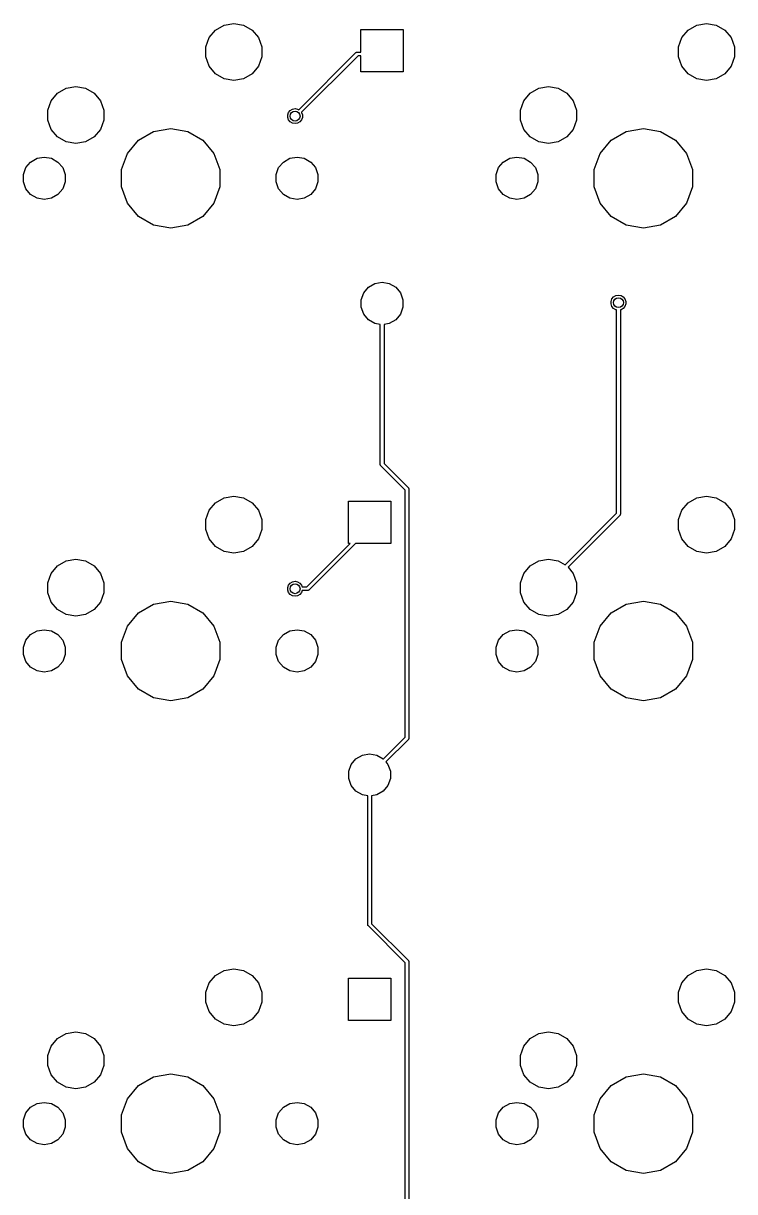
# Model space of a CAD drawing. Extents: x 16 to 275, y -108 to -11.
# Drawn here: x 73.08 to 101.67, y -62.73 to -15.77 of the extents above; entities that cross this region are included whole.
import ezdxf

# ---------------------------------------------------------------- set-up
doc = ezdxf.new("R2010")
doc.units = 0
doc.header["$MEASUREMENT"] = 0
doc.layers.add('BLACK', color=7, linetype='CONTINUOUS')

msp = doc.modelspace()

# ---------------------------------------------------------------- linework, layer by layer
at = {"layer": 'Black'}
for p, q in [((80.8025, -16.0411), (81.1476, -15.8418)), ((81.1476, -15.8418), (81.54, -15.7726)), ((81.54, -15.7726), (81.9324, -15.8418)), ((81.9324, -15.8418), (82.2775, -16.0411)), ((99.8025, -16.0411), (100.148, -15.8418)), ((100.148, -15.8418), (100.54, -15.7726)), ((100.54, -15.7726), (100.932, -15.8418)), ((100.932, -15.8418), (101.278, -16.0411)), ((80.4101, -16.7208), (80.5464, -16.3463)), ((80.5464, -16.3463), (80.8025, -16.0411)), ((82.2775, -16.0411), (82.5336, -16.3463)), ((82.5336, -16.3463), (82.6699, -16.7208)), ((86.6478, -16.9238), (86.6478, -16.0259)), ((86.6478, -16.0259), (88.3471, -16.0259)), ((88.3471, -16.0259), (88.3471, -17.7251)), ((99.4101, -16.7208), (99.5464, -16.3463)), ((99.5464, -16.3463), (99.8025, -16.0411)), ((101.278, -16.0411), (101.534, -16.3463)), ((101.534, -16.3463), (101.67, -16.7208)), ((80.4101, -17.1192), (80.4101, -16.7208)), ((82.6699, -16.7208), (82.6699, -17.1192)), ((99.4101, -17.1192), (99.4101, -16.7208)), ((101.67, -16.7208), (101.67, -17.1192)), ((80.5464, -17.4937), (80.4101, -17.1192)), ((82.6699, -17.1192), (82.5336, -17.4937)), ((84.1488, -19.2435), (86.4461, -16.9461)), ((86.5316, -17.0762), (84.2597, -19.3481)), ((86.4461, -16.9461), (86.4489, -16.9442)), ((86.4489, -16.9442), (86.451, -16.9416)), ((86.451, -16.9416), (86.4596, -16.9367)), ((86.4596, -16.9367), (86.4678, -16.9309)), ((86.4678, -16.9309), (86.471, -16.9301)), ((86.471, -16.9301), (86.4739, -16.9284)), ((86.4739, -16.9284), (86.4837, -16.9267)), ((86.4837, -16.9267), (86.4934, -16.9241)), ((86.4934, -16.9241), (86.4967, -16.9244)), ((86.4967, -16.9244), (86.5, -16.9238)), ((86.5, -16.9238), (86.6478, -16.9238)), ((86.6478, -17.0762), (86.5316, -17.0762)), ((86.6478, -17.7251), (86.6478, -17.0762)), ((99.5464, -17.4937), (99.4101, -17.1192)), ((101.67, -17.1192), (101.534, -17.4937)), ((80.8025, -17.7989), (80.5464, -17.4937)), ((81.1476, -17.9982), (80.8025, -17.7989)), ((82.2775, -17.7989), (81.9324, -17.9982)), ((82.5336, -17.4937), (82.2775, -17.7989)), ((88.3471, -17.7251), (86.6478, -17.7251)), ((99.8025, -17.7989), (99.5464, -17.4937)), ((100.148, -17.9982), (99.8025, -17.7989)), ((101.278, -17.7989), (100.932, -17.9982)), ((101.534, -17.4937), (101.278, -17.7989)), ((74.7976, -18.3818), (75.19, -18.3126)), ((75.19, -18.3126), (75.5824, -18.3818)), ((81.54, -18.0674), (81.1476, -17.9982)), ((81.9324, -17.9982), (81.54, -18.0674)), ((93.7976, -18.3818), (94.19, -18.3126)), ((94.19, -18.3126), (94.5824, -18.3818)), ((100.54, -18.0674), (100.148, -17.9982)), ((100.932, -17.9982), (100.54, -18.0674)), ((74.1964, -18.8863), (74.4525, -18.5811)), ((74.4525, -18.5811), (74.7976, -18.3818)), ((75.5824, -18.3818), (75.9275, -18.5811)), ((75.9275, -18.5811), (76.1836, -18.8863)), ((93.1964, -18.8863), (93.4525, -18.5811)), ((93.4525, -18.5811), (93.7976, -18.3818)), ((94.5824, -18.3818), (94.9275, -18.5811)), ((94.9275, -18.5811), (95.1836, -18.8863)), ((74.0601, -19.2608), (74.1964, -18.8863)), ((76.1836, -18.8863), (76.3199, -19.2608)), ((83.8064, -19.2693), (83.897, -19.217)), ((83.897, -19.217), (84, -19.1989)), ((84, -19.1989), (84.103, -19.217)), ((84.103, -19.217), (84.1488, -19.2435)), ((93.0601, -19.2608), (93.1964, -18.8863)), ((95.1836, -18.8863), (95.3199, -19.2608)), ((74.0601, -19.6592), (74.0601, -19.2608)), ((74.1964, -20.0337), (74.0601, -19.6592)), ((76.3199, -19.6592), (76.1836, -20.0337)), ((76.3199, -19.2608), (76.3199, -19.6592)), ((83.7034, -19.4477), (83.7392, -19.3494)), ((83.7034, -19.5523), (83.7034, -19.4477)), ((83.7392, -19.6506), (83.7034, -19.5523)), ((83.7392, -19.3494), (83.8064, -19.2693)), ((83.8064, -19.7307), (83.7392, -19.6506)), ((84.2608, -19.6506), (84.1936, -19.7307)), ((84.2597, -19.3481), (84.2608, -19.3494)), ((84.2608, -19.3494), (84.2966, -19.4477)), ((84.2966, -19.5523), (84.2608, -19.6506)), ((84.2966, -19.4477), (84.2966, -19.5523)), ((93.0601, -19.6592), (93.0601, -19.2608)), ((93.1964, -20.0337), (93.0601, -19.6592)), ((95.3199, -19.6592), (95.1836, -20.0337)), ((95.3199, -19.2608), (95.3199, -19.6592)), ((74.4525, -20.3389), (74.1964, -20.0337)), ((76.1836, -20.0337), (75.9275, -20.3389)), ((77.7134, -20.4667), (78.3154, -20.1192)), ((78.3154, -20.1192), (79, -19.9985)), ((79, -19.9985), (79.6846, -20.1192)), ((79.6846, -20.1192), (80.2865, -20.4667)), ((83.897, -19.783), (83.8064, -19.7307)), ((84, -19.8011), (83.897, -19.783)), ((84.103, -19.783), (84, -19.8011)), ((84.1936, -19.7307), (84.103, -19.783)), ((93.4525, -20.3389), (93.1964, -20.0337)), ((95.1836, -20.0337), (94.9275, -20.3389)), ((96.7134, -20.4667), (97.3154, -20.1192)), ((97.3154, -20.1192), (98, -19.9985)), ((98, -19.9985), (98.6846, -20.1192)), ((98.6846, -20.1192), (99.2865, -20.4667)), ((74.7976, -20.5382), (74.4525, -20.3389)), ((75.19, -20.6074), (74.7976, -20.5382)), ((75.5824, -20.5382), (75.19, -20.6074)), ((75.9275, -20.3389), (75.5824, -20.5382)), ((77.2666, -20.9992), (77.7134, -20.4667)), ((80.2865, -20.4667), (80.7334, -20.9992)), ((93.7976, -20.5382), (93.4525, -20.3389)), ((94.19, -20.6074), (93.7976, -20.5382)), ((94.5824, -20.5382), (94.19, -20.6074)), ((94.9275, -20.3389), (94.5824, -20.5382)), ((96.2666, -20.9992), (96.7134, -20.4667)), ((99.2865, -20.4667), (99.7334, -20.9992)), ((77.0289, -21.6524), (77.2666, -20.9992)), ((80.7334, -20.9992), (80.9711, -21.6524)), ((96.0289, -21.6524), (96.2666, -20.9992)), ((99.7334, -20.9992), (99.9711, -21.6524)), ((73.0788, -21.8517), (73.1803, -21.5729)), ((73.1803, -21.5729), (73.371, -21.3457)), ((73.371, -21.3457), (73.6279, -21.1974)), ((73.6279, -21.1974), (73.92, -21.1458)), ((73.92, -21.1458), (74.2121, -21.1974)), ((74.2121, -21.1974), (74.469, -21.3457)), ((74.469, -21.3457), (74.6597, -21.5729)), ((74.6597, -21.5729), (74.7612, -21.8517)), ((83.2388, -21.8517), (83.3403, -21.5729)), ((83.3403, -21.5729), (83.531, -21.3457)), ((83.531, -21.3457), (83.7879, -21.1974)), ((83.7879, -21.1974), (84.08, -21.1458)), ((84.08, -21.1458), (84.3721, -21.1974)), ((84.3721, -21.1974), (84.629, -21.3457)), ((84.629, -21.3457), (84.8197, -21.5729)), ((84.8197, -21.5729), (84.9212, -21.8517)), ((92.0788, -21.8517), (92.1803, -21.5729)), ((92.1803, -21.5729), (92.371, -21.3457)), ((92.371, -21.3457), (92.6279, -21.1974)), ((92.6279, -21.1974), (92.92, -21.1458)), ((92.92, -21.1458), (93.2121, -21.1974)), ((93.2121, -21.1974), (93.469, -21.3457)), ((93.469, -21.3457), (93.6597, -21.5729)), ((93.6597, -21.5729), (93.7612, -21.8517)), ((73.0788, -22.1483), (73.0788, -21.8517)), ((74.7612, -21.8517), (74.7612, -22.1483)), ((77.0289, -22.3476), (77.0289, -21.6524)), ((80.9711, -21.6524), (80.9711, -22.3476)), ((83.2388, -22.1483), (83.2388, -21.8517)), ((84.9212, -21.8517), (84.9212, -22.1483)), ((92.0788, -22.1483), (92.0788, -21.8517)), ((93.7612, -21.8517), (93.7612, -22.1483)), ((96.0289, -22.3476), (96.0289, -21.6524)), ((99.9711, -21.6524), (99.9711, -22.3476)), ((73.1803, -22.4271), (73.0788, -22.1483)), ((73.371, -22.6543), (73.1803, -22.4271)), ((74.6597, -22.4271), (74.469, -22.6543)), ((74.7612, -22.1483), (74.6597, -22.4271)), ((77.2666, -23.0008), (77.0289, -22.3476)), ((80.9711, -22.3476), (80.7334, -23.0008)), ((83.3403, -22.4271), (83.2388, -22.1483)), ((83.531, -22.6543), (83.3403, -22.4271)), ((84.8197, -22.4271), (84.629, -22.6543)), ((84.9212, -22.1483), (84.8197, -22.4271)), ((92.1803, -22.4271), (92.0788, -22.1483)), ((92.371, -22.6543), (92.1803, -22.4271)), ((93.6597, -22.4271), (93.469, -22.6543)), ((93.7612, -22.1483), (93.6597, -22.4271)), ((96.2666, -23.0008), (96.0289, -22.3476)), ((99.9711, -22.3476), (99.7334, -23.0008)), ((73.6279, -22.8026), (73.371, -22.6543)), ((73.92, -22.8542), (73.6279, -22.8026)), ((74.2121, -22.8026), (73.92, -22.8542)), ((74.469, -22.6543), (74.2121, -22.8026)), ((77.7134, -23.5332), (77.2666, -23.0008)), ((80.7334, -23.0008), (80.2865, -23.5332)), ((83.7879, -22.8026), (83.531, -22.6543)), ((84.08, -22.8542), (83.7879, -22.8026)), ((84.3721, -22.8026), (84.08, -22.8542)), ((84.629, -22.6543), (84.3721, -22.8026)), ((92.6279, -22.8026), (92.371, -22.6543)), ((92.92, -22.8542), (92.6279, -22.8026)), ((93.2121, -22.8026), (92.92, -22.8542)), ((93.469, -22.6543), (93.2121, -22.8026)), ((96.7134, -23.5332), (96.2666, -23.0008)), ((99.7334, -23.0008), (99.2865, -23.5332)), ((78.3154, -23.8808), (77.7134, -23.5332)), ((79, -24.0015), (78.3154, -23.8808)), ((79.6846, -23.8808), (79, -24.0015)), ((80.2865, -23.5332), (79.6846, -23.8808)), ((97.3154, -23.8808), (96.7134, -23.5332)), ((98, -24.0015), (97.3154, -23.8808)), ((98.6846, -23.8808), (98, -24.0015)), ((99.2865, -23.5332), (98.6846, -23.8808)), ((86.9492, -26.3822), (87.2058, -26.2341)), ((87.2058, -26.2341), (87.4975, -26.1826)), ((87.4975, -26.1826), (87.7892, -26.2341)), ((87.7892, -26.2341), (88.0457, -26.3822)), ((86.6575, -26.8874), (86.7588, -26.6091)), ((86.7588, -26.6091), (86.9492, -26.3822)), ((88.0457, -26.3822), (88.2361, -26.6091)), ((88.2361, -26.6091), (88.3374, -26.8874)), ((96.8064, -26.7693), (96.897, -26.717)), ((96.897, -26.717), (97, -26.6989)), ((97, -26.6989), (97.103, -26.717)), ((97.103, -26.717), (97.1936, -26.7693)), ((86.6575, -27.1836), (86.6575, -26.8874)), ((86.7588, -27.462), (86.6575, -27.1836)), ((88.3374, -27.1836), (88.2361, -27.462)), ((88.3374, -26.8874), (88.3374, -27.1836)), ((96.7034, -26.9477), (96.7392, -26.8494)), ((96.7034, -27.0523), (96.7034, -26.9477)), ((96.7392, -27.1506), (96.7034, -27.0523)), ((96.7392, -26.8494), (96.8064, -26.7693)), ((96.8064, -27.2307), (96.7392, -27.1506)), ((96.897, -27.283), (96.8064, -27.2307)), ((97.1936, -27.2307), (97.103, -27.283)), ((97.1936, -26.7693), (97.2608, -26.8494)), ((97.2608, -27.1506), (97.1936, -27.2307)), ((97.2608, -26.8494), (97.2966, -26.9477)), ((97.2966, -27.0523), (97.2608, -27.1506)), ((97.2966, -26.9477), (97.2966, -27.0523)), ((86.9492, -27.6889), (86.7588, -27.462)), ((87.2058, -27.837), (86.9492, -27.6889)), ((88.0457, -27.6889), (87.7892, -27.837)), ((88.2361, -27.462), (88.0457, -27.6889)), ((96.9238, -27.2877), (96.897, -27.283)), ((96.9238, -35.4684), (96.9238, -27.2877)), ((97.103, -27.283), (97.0762, -27.2877)), ((97.0762, -27.2877), (97.0762, -35.5)), ((87.4238, -27.8754), (87.2058, -27.837)), ((87.4238, -33.5), (87.4238, -27.8754)), ((87.7892, -27.837), (87.5762, -27.8745)), ((87.5762, -27.8745), (87.5762, -33.4684)), ((87.4244, -33.5033), (87.4238, -33.5)), ((87.4241, -33.5066), (87.4244, -33.5033)), ((87.4267, -33.5163), (87.4241, -33.5066)), ((87.4284, -33.5261), (87.4267, -33.5163)), ((87.4301, -33.529), (87.4284, -33.5261)), ((87.4309, -33.5322), (87.4301, -33.529)), ((87.4367, -33.5404), (87.4309, -33.5322)), ((87.4416, -33.549), (87.4367, -33.5404)), ((87.4442, -33.5511), (87.4416, -33.549)), ((87.4461, -33.5539), (87.4442, -33.5511)), ((88.4238, -34.5316), (87.4461, -33.5539)), ((87.5762, -33.4684), (88.5539, -34.4461)), ((88.4238, -44.4684), (88.4238, -34.5316)), ((88.5539, -34.4461), (88.5558, -34.4489)), ((88.5558, -34.4489), (88.5584, -34.451)), ((88.5584, -34.451), (88.5634, -34.4596)), ((88.5634, -34.4596), (88.5691, -34.4678)), ((88.5691, -34.4678), (88.5699, -34.471)), ((88.5699, -34.471), (88.5716, -34.4739)), ((88.5716, -34.4739), (88.5733, -34.4837)), ((88.5733, -34.4837), (88.5759, -34.4934)), ((88.5759, -34.4934), (88.5756, -34.4967)), ((88.5756, -34.4967), (88.5762, -34.5)), ((88.5762, -34.5), (88.5762, -44.5)), ((80.5464, -35.3463), (80.8025, -35.0411)), ((80.8025, -35.0411), (81.1476, -34.8418)), ((81.1476, -34.8418), (81.54, -34.7726)), ((81.54, -34.7726), (81.9324, -34.8418)), ((81.9324, -34.8418), (82.2775, -35.0411)), ((82.2775, -35.0411), (82.5336, -35.3463)), ((86.1478, -36.6751), (86.1478, -34.9759)), ((86.1478, -34.9759), (87.8471, -34.9759)), ((87.8471, -34.9759), (87.8471, -36.6751)), ((99.5464, -35.3463), (99.8025, -35.0411)), ((99.8025, -35.0411), (100.148, -34.8418)), ((100.148, -34.8418), (100.54, -34.7726)), ((100.54, -34.7726), (100.932, -34.8418)), ((100.932, -34.8418), (101.278, -35.0411)), ((101.278, -35.0411), (101.534, -35.3463)), ((80.4101, -35.7208), (80.5464, -35.3463)), ((82.5336, -35.3463), (82.6699, -35.7208)), ((94.8538, -37.5385), (96.9238, -35.4684)), ((97.0539, -35.5539), (94.9728, -37.635)), ((97.0558, -35.5511), (97.0539, -35.5539)), ((97.0584, -35.549), (97.0558, -35.5511)), ((97.0633, -35.5404), (97.0584, -35.549)), ((97.0691, -35.5322), (97.0633, -35.5404)), ((97.0699, -35.529), (97.0691, -35.5322)), ((97.0716, -35.5261), (97.0699, -35.529)), ((97.0733, -35.5163), (97.0716, -35.5261)), ((97.0759, -35.5066), (97.0733, -35.5163)), ((97.0762, -35.5), (97.0756, -35.5033)), ((97.0756, -35.5033), (97.0759, -35.5066)), ((99.4101, -35.7208), (99.5464, -35.3463)), ((101.534, -35.3463), (101.67, -35.7208)), ((80.4101, -36.1192), (80.4101, -35.7208)), ((80.5464, -36.4937), (80.4101, -36.1192)), ((82.6699, -36.1192), (82.5336, -36.4937)), ((82.6699, -35.7208), (82.6699, -36.1192)), ((99.4101, -36.1192), (99.4101, -35.7208)), ((99.5464, -36.4937), (99.4101, -36.1192)), ((101.67, -36.1192), (101.534, -36.4937)), ((101.67, -35.7208), (101.67, -36.1192)), ((80.8025, -36.7989), (80.5464, -36.4937)), ((82.5336, -36.4937), (82.2775, -36.7989)), ((99.8025, -36.7989), (99.5464, -36.4937)), ((101.534, -36.4937), (101.278, -36.7989)), ((81.1476, -36.9982), (80.8025, -36.7989)), ((81.54, -37.0674), (81.1476, -36.9982)), ((81.9324, -36.9982), (81.54, -37.0674)), ((82.2775, -36.7989), (81.9324, -36.9982)), ((84.4684, -38.4238), (86.2171, -36.6751)), ((86.4326, -36.6751), (84.5539, -38.5539)), ((86.2171, -36.6751), (86.1478, -36.6751)), ((87.8471, -36.6751), (86.4326, -36.6751)), ((100.148, -36.9982), (99.8025, -36.7989)), ((100.54, -37.0674), (100.148, -36.9982)), ((100.932, -36.9982), (100.54, -37.0674)), ((101.278, -36.7989), (100.932, -36.9982)), ((74.4525, -37.5811), (74.7976, -37.3818)), ((74.7976, -37.3818), (75.19, -37.3126)), ((75.19, -37.3126), (75.5824, -37.3818)), ((75.5824, -37.3818), (75.9275, -37.5811)), ((93.4525, -37.5811), (93.7976, -37.3818)), ((93.7976, -37.3818), (94.19, -37.3126)), ((94.19, -37.3126), (94.5824, -37.3818)), ((94.5824, -37.3818), (94.8538, -37.5385)), ((74.0601, -38.2608), (74.1964, -37.8863)), ((74.1964, -37.8863), (74.4525, -37.5811)), ((75.9275, -37.5811), (76.1836, -37.8863)), ((76.1836, -37.8863), (76.3199, -38.2608)), ((93.0601, -38.2608), (93.1964, -37.8863)), ((93.1964, -37.8863), (93.4525, -37.5811)), ((94.9728, -37.635), (95.1836, -37.8863)), ((95.1836, -37.8863), (95.3199, -38.2608)), ((74.0601, -38.6592), (74.0601, -38.2608)), ((76.3199, -38.2608), (76.3199, -38.6592)), ((83.7034, -38.4477), (83.7392, -38.3494)), ((83.7034, -38.5523), (83.7034, -38.4477)), ((83.7392, -38.3494), (83.8064, -38.2693)), ((83.8064, -38.2693), (83.897, -38.217)), ((83.897, -38.217), (84, -38.1989)), ((84, -38.1989), (84.103, -38.217)), ((84.103, -38.217), (84.1936, -38.2693)), ((84.1936, -38.2693), (84.2608, -38.3494)), ((84.2608, -38.3494), (84.2879, -38.4238)), ((84.2879, -38.4238), (84.4684, -38.4238)), ((93.0601, -38.6592), (93.0601, -38.2608)), ((95.3199, -38.2608), (95.3199, -38.6592)), ((74.1964, -39.0337), (74.0601, -38.6592)), ((76.3199, -38.6592), (76.1836, -39.0337)), ((83.7392, -38.6506), (83.7034, -38.5523)), ((83.8064, -38.7307), (83.7392, -38.6506)), ((83.897, -38.783), (83.8064, -38.7307)), ((84, -38.8011), (83.897, -38.783)), ((84.103, -38.783), (84, -38.8011)), ((84.1936, -38.7307), (84.103, -38.783)), ((84.2608, -38.6506), (84.1936, -38.7307)), ((84.2879, -38.5762), (84.2608, -38.6506)), ((84.5, -38.5762), (84.2879, -38.5762)), ((84.5033, -38.5756), (84.5, -38.5762)), ((84.5066, -38.5759), (84.5033, -38.5756)), ((84.5163, -38.5733), (84.5066, -38.5759)), ((84.5261, -38.5716), (84.5163, -38.5733)), ((84.529, -38.5699), (84.5261, -38.5716)), ((84.5322, -38.5691), (84.529, -38.5699)), ((84.5404, -38.5633), (84.5322, -38.5691)), ((84.549, -38.5584), (84.5404, -38.5633)), ((84.5511, -38.5558), (84.549, -38.5584)), ((84.5539, -38.5539), (84.5511, -38.5558)), ((93.1964, -39.0337), (93.0601, -38.6592)), ((95.3199, -38.6592), (95.1836, -39.0337)), ((74.4525, -39.3389), (74.1964, -39.0337)), ((74.7976, -39.5382), (74.4525, -39.3389)), ((75.9275, -39.3389), (75.5824, -39.5382)), ((76.1836, -39.0337), (75.9275, -39.3389)), ((77.7134, -39.4667), (78.3154, -39.1192)), ((78.3154, -39.1192), (79, -38.9985)), ((79, -38.9985), (79.6846, -39.1192)), ((79.6846, -39.1192), (80.2865, -39.4667)), ((93.4525, -39.3389), (93.1964, -39.0337)), ((93.7976, -39.5382), (93.4525, -39.3389)), ((94.9275, -39.3389), (94.5824, -39.5382)), ((95.1836, -39.0337), (94.9275, -39.3389)), ((96.7134, -39.4667), (97.3154, -39.1192)), ((97.3154, -39.1192), (98, -38.9985)), ((98, -38.9985), (98.6846, -39.1192)), ((98.6846, -39.1192), (99.2865, -39.4667)), ((75.19, -39.6074), (74.7976, -39.5382)), ((75.5824, -39.5382), (75.19, -39.6074)), ((77.2666, -39.9992), (77.7134, -39.4667)), ((80.2865, -39.4667), (80.7334, -39.9992)), ((94.19, -39.6074), (93.7976, -39.5382)), ((94.5824, -39.5382), (94.19, -39.6074)), ((96.2666, -39.9992), (96.7134, -39.4667)), ((99.2865, -39.4667), (99.7334, -39.9992)), ((73.1803, -40.5729), (73.371, -40.3457)), ((73.371, -40.3457), (73.6279, -40.1974)), ((73.6279, -40.1974), (73.92, -40.1458)), ((73.92, -40.1458), (74.2121, -40.1974)), ((74.2121, -40.1974), (74.469, -40.3457)), ((74.469, -40.3457), (74.6597, -40.5729)), ((77.0289, -40.6524), (77.2666, -39.9992)), ((80.7334, -39.9992), (80.9711, -40.6524)), ((83.3403, -40.5729), (83.531, -40.3457)), ((83.531, -40.3457), (83.7879, -40.1974)), ((83.7879, -40.1974), (84.08, -40.1458)), ((84.08, -40.1458), (84.3721, -40.1974)), ((84.3721, -40.1974), (84.629, -40.3457)), ((84.629, -40.3457), (84.8197, -40.5729)), ((92.1803, -40.5729), (92.371, -40.3457)), ((92.371, -40.3457), (92.6279, -40.1974)), ((92.6279, -40.1974), (92.92, -40.1458)), ((92.92, -40.1458), (93.2121, -40.1974)), ((93.2121, -40.1974), (93.469, -40.3457)), ((93.469, -40.3457), (93.6597, -40.5729)), ((96.0289, -40.6524), (96.2666, -39.9992)), ((99.7334, -39.9992), (99.9711, -40.6524)), ((73.0788, -40.8517), (73.1803, -40.5729)), ((73.0788, -41.1483), (73.0788, -40.8517)), ((74.6597, -40.5729), (74.7612, -40.8517)), ((74.7612, -40.8517), (74.7612, -41.1483)), ((77.0289, -41.3476), (77.0289, -40.6524)), ((80.9711, -40.6524), (80.9711, -41.3476)), ((83.2388, -40.8517), (83.3403, -40.5729)), ((83.2388, -41.1483), (83.2388, -40.8517)), ((84.8197, -40.5729), (84.9212, -40.8517)), ((84.9212, -40.8517), (84.9212, -41.1483)), ((92.0788, -40.8517), (92.1803, -40.5729)), ((92.0788, -41.1483), (92.0788, -40.8517)), ((93.6597, -40.5729), (93.7612, -40.8517)), ((93.7612, -40.8517), (93.7612, -41.1483)), ((96.0289, -41.3476), (96.0289, -40.6524)), ((99.9711, -40.6524), (99.9711, -41.3476)), ((73.1803, -41.4271), (73.0788, -41.1483)), ((74.7612, -41.1483), (74.6597, -41.4271)), ((83.3403, -41.4271), (83.2388, -41.1483)), ((84.9212, -41.1483), (84.8197, -41.4271)), ((92.1803, -41.4271), (92.0788, -41.1483)), ((93.7612, -41.1483), (93.6597, -41.4271)), ((73.371, -41.6543), (73.1803, -41.4271)), ((73.6279, -41.8026), (73.371, -41.6543)), ((74.469, -41.6543), (74.2121, -41.8026)), ((74.6597, -41.4271), (74.469, -41.6543)), ((77.2666, -42.0008), (77.0289, -41.3476)), ((80.9711, -41.3476), (80.7334, -42.0008)), ((83.531, -41.6543), (83.3403, -41.4271)), ((83.7879, -41.8026), (83.531, -41.6543)), ((84.629, -41.6543), (84.3721, -41.8026)), ((84.8197, -41.4271), (84.629, -41.6543)), ((92.371, -41.6543), (92.1803, -41.4271)), ((92.6279, -41.8026), (92.371, -41.6543)), ((93.469, -41.6543), (93.2121, -41.8026)), ((93.6597, -41.4271), (93.469, -41.6543)), ((96.2666, -42.0008), (96.0289, -41.3476)), ((99.9711, -41.3476), (99.7334, -42.0008)), ((73.92, -41.8541), (73.6279, -41.8026)), ((74.2121, -41.8026), (73.92, -41.8541)), ((77.7134, -42.5332), (77.2666, -42.0008)), ((80.7334, -42.0008), (80.2865, -42.5332)), ((84.08, -41.8541), (83.7879, -41.8026)), ((84.3721, -41.8026), (84.08, -41.8541)), ((92.92, -41.8541), (92.6279, -41.8026)), ((93.2121, -41.8026), (92.92, -41.8541)), ((96.7134, -42.5332), (96.2666, -42.0008)), ((99.7334, -42.0008), (99.2865, -42.5332)), ((78.3154, -42.8808), (77.7134, -42.5332)), ((80.2865, -42.5332), (79.6846, -42.8808)), ((97.3154, -42.8808), (96.7134, -42.5332)), ((99.2865, -42.5332), (98.6846, -42.8808)), ((79, -43.0015), (78.3154, -42.8808)), ((79.6846, -42.8808), (79, -43.0015)), ((98, -43.0015), (97.3154, -42.8808)), ((98.6846, -42.8808), (98, -43.0015)), ((87.5522, -45.34), (88.4238, -44.4684)), ((88.5539, -44.5539), (87.6506, -45.4572)), ((88.5558, -44.5511), (88.5539, -44.5539)), ((88.5584, -44.549), (88.5558, -44.5511)), ((88.5633, -44.5404), (88.5584, -44.549)), ((88.5691, -44.5322), (88.5633, -44.5404)), ((88.5699, -44.529), (88.5691, -44.5322)), ((88.5716, -44.5261), (88.5699, -44.529)), ((88.5733, -44.5163), (88.5716, -44.5261)), ((88.5759, -44.5066), (88.5733, -44.5163)), ((88.5762, -44.5), (88.5756, -44.5033)), ((88.5756, -44.5033), (88.5759, -44.5066)), ((86.2588, -45.5591), (86.4492, -45.3322)), ((86.4492, -45.3322), (86.7058, -45.1841)), ((86.7058, -45.1841), (86.9975, -45.1326)), ((86.9975, -45.1326), (87.2892, -45.1841)), ((87.2892, -45.1841), (87.5457, -45.3322)), ((87.5457, -45.3322), (87.5522, -45.34)), ((87.6506, -45.4572), (87.7361, -45.5591)), ((86.1575, -45.8374), (86.2588, -45.5591)), ((86.1575, -46.1336), (86.1575, -45.8374)), ((87.7361, -45.5591), (87.8374, -45.8374)), ((87.8374, -45.8374), (87.8374, -46.1336)), ((86.2588, -46.412), (86.1575, -46.1336)), ((86.4492, -46.6389), (86.2588, -46.412)), ((87.7361, -46.412), (87.5457, -46.6389)), ((87.8374, -46.1336), (87.7361, -46.412)), ((86.7058, -46.787), (86.4492, -46.6389)), ((86.9238, -46.8254), (86.7058, -46.787)), ((86.9238, -52), (86.9238, -46.8254)), ((87.2892, -46.787), (87.0762, -46.8245)), ((87.0762, -46.8245), (87.0762, -51.9684)), ((87.5457, -46.6389), (87.2892, -46.787)), ((86.9244, -52.0033), (86.9238, -52)), ((86.9241, -52.0066), (86.9244, -52.0033)), ((86.9267, -52.0163), (86.9241, -52.0066)), ((86.9284, -52.0261), (86.9267, -52.0163)), ((86.9301, -52.029), (86.9284, -52.0261)), ((86.9309, -52.0322), (86.9301, -52.029)), ((86.9367, -52.0404), (86.9309, -52.0322)), ((86.9416, -52.049), (86.9367, -52.0404)), ((86.9442, -52.0511), (86.9416, -52.049)), ((86.9461, -52.0539), (86.9442, -52.0511)), ((88.4238, -53.5316), (86.9461, -52.0539)), ((87.0762, -51.9684), (88.5539, -53.4461)), ((88.4238, -63.4684), (88.4238, -53.5316)), ((88.5539, -53.4461), (88.5558, -53.4489)), ((88.5558, -53.4489), (88.5584, -53.451)), ((88.5584, -53.451), (88.5633, -53.4596)), ((88.5633, -53.4596), (88.5691, -53.4678)), ((88.5691, -53.4678), (88.5699, -53.471)), ((88.5699, -53.471), (88.5716, -53.4739)), ((88.5716, -53.4739), (88.5733, -53.4837)), ((88.5733, -53.4837), (88.5759, -53.4934)), ((88.5759, -53.4934), (88.5756, -53.4967)), ((88.5756, -53.4967), (88.5762, -53.5)), ((88.5762, -53.5), (88.5762, -63.5)), ((80.8025, -54.0411), (81.1476, -53.8418)), ((81.1476, -53.8418), (81.54, -53.7726)), ((81.54, -53.7726), (81.9324, -53.8418)), ((81.9324, -53.8418), (82.2775, -54.0411)), ((99.8025, -54.0411), (100.148, -53.8418)), ((100.148, -53.8418), (100.54, -53.7726)), ((100.54, -53.7726), (100.932, -53.8418)), ((100.932, -53.8418), (101.278, -54.0411)), ((80.4101, -54.7208), (80.5464, -54.3463)), ((80.5464, -54.3463), (80.8025, -54.0411)), ((82.2775, -54.0411), (82.5336, -54.3463)), ((82.5336, -54.3463), (82.6699, -54.7208)), ((86.1478, -55.8501), (86.1478, -54.1509)), ((86.1478, -54.1509), (87.8471, -54.1509)), ((87.8471, -54.1509), (87.8471, -55.8501)), ((99.4101, -54.7208), (99.5464, -54.3463)), ((99.5464, -54.3463), (99.8025, -54.0411)), ((101.278, -54.0411), (101.534, -54.3463)), ((101.534, -54.3463), (101.67, -54.7208)), ((80.4101, -55.1192), (80.4101, -54.7208)), ((82.6699, -54.7208), (82.6699, -55.1192)), ((99.4101, -55.1192), (99.4101, -54.7208)), ((101.67, -54.7208), (101.67, -55.1192)), ((80.5464, -55.4937), (80.4101, -55.1192)), ((82.6699, -55.1192), (82.5336, -55.4937)), ((99.5464, -55.4937), (99.4101, -55.1192)), ((101.67, -55.1192), (101.534, -55.4937)), ((80.8025, -55.7989), (80.5464, -55.4937)), ((81.1476, -55.9982), (80.8025, -55.7989)), ((82.2775, -55.7989), (81.9324, -55.9982)), ((82.5336, -55.4937), (82.2775, -55.7989)), ((87.8471, -55.8501), (86.1478, -55.8501)), ((99.8025, -55.7989), (99.5464, -55.4937)), ((100.148, -55.9982), (99.8025, -55.7989)), ((101.278, -55.7989), (100.932, -55.9982)), ((101.534, -55.4937), (101.278, -55.7989)), ((74.7976, -56.3818), (75.19, -56.3126)), ((75.19, -56.3126), (75.5824, -56.3818)), ((81.54, -56.0674), (81.1476, -55.9982)), ((81.9324, -55.9982), (81.54, -56.0674)), ((93.7976, -56.3818), (94.19, -56.3126)), ((94.19, -56.3126), (94.5824, -56.3818)), ((100.54, -56.0674), (100.148, -55.9982)), ((100.932, -55.9982), (100.54, -56.0674)), ((74.1964, -56.8863), (74.4525, -56.5811)), ((74.4525, -56.5811), (74.7976, -56.3818)), ((75.5824, -56.3818), (75.9275, -56.5811)), ((75.9275, -56.5811), (76.1836, -56.8863)), ((93.1964, -56.8863), (93.4525, -56.5811)), ((93.4525, -56.5811), (93.7976, -56.3818)), ((94.5824, -56.3818), (94.9275, -56.5811)), ((94.9275, -56.5811), (95.1836, -56.8863)), ((74.0601, -57.2608), (74.1964, -56.8863)), ((74.0601, -57.6592), (74.0601, -57.2608)), ((76.1836, -56.8863), (76.3199, -57.2608)), ((76.3199, -57.2608), (76.3199, -57.6592)), ((93.0601, -57.2608), (93.1964, -56.8863)), ((93.0601, -57.6592), (93.0601, -57.2608)), ((95.1836, -56.8863), (95.3199, -57.2608)), ((95.3199, -57.2608), (95.3199, -57.6592)), ((74.1964, -58.0337), (74.0601, -57.6592)), ((76.3199, -57.6592), (76.1836, -58.0337)), ((93.1964, -58.0337), (93.0601, -57.6592)), ((95.3199, -57.6592), (95.1836, -58.0337)), ((74.4525, -58.3389), (74.1964, -58.0337)), ((76.1836, -58.0337), (75.9275, -58.3389)), ((77.7134, -58.4667), (78.3154, -58.1192)), ((78.3154, -58.1192), (79, -57.9985)), ((79, -57.9985), (79.6846, -58.1192)), ((79.6846, -58.1192), (80.2865, -58.4667)), ((93.4525, -58.3389), (93.1964, -58.0337)), ((95.1836, -58.0337), (94.9275, -58.3389)), ((96.7134, -58.4667), (97.3154, -58.1192)), ((97.3154, -58.1192), (98, -57.9985)), ((98, -57.9985), (98.6846, -58.1192)), ((98.6846, -58.1192), (99.2865, -58.4667)), ((74.7976, -58.5382), (74.4525, -58.3389)), ((75.19, -58.6074), (74.7976, -58.5382)), ((75.5824, -58.5382), (75.19, -58.6074)), ((75.9275, -58.3389), (75.5824, -58.5382)), ((77.2666, -58.9992), (77.7134, -58.4667)), ((80.2865, -58.4667), (80.7334, -58.9992)), ((93.7976, -58.5382), (93.4525, -58.3389)), ((94.19, -58.6074), (93.7976, -58.5382)), ((94.5824, -58.5382), (94.19, -58.6074)), ((94.9275, -58.3389), (94.5824, -58.5382)), ((96.2666, -58.9992), (96.7134, -58.4667)), ((99.2865, -58.4667), (99.7334, -58.9992)), ((73.6279, -59.1974), (73.92, -59.1458)), ((73.92, -59.1458), (74.2121, -59.1974)), ((77.0289, -59.6524), (77.2666, -58.9992)), ((80.7334, -58.9992), (80.9711, -59.6524)), ((83.7879, -59.1974), (84.08, -59.1458)), ((84.08, -59.1458), (84.3721, -59.1974)), ((92.6279, -59.1974), (92.92, -59.1458)), ((92.92, -59.1458), (93.2121, -59.1974)), ((96.0289, -59.6524), (96.2666, -58.9992)), ((99.7334, -58.9992), (99.9711, -59.6524)), ((73.0788, -59.8517), (73.1803, -59.5729)), ((73.1803, -59.5729), (73.371, -59.3457)), ((73.371, -59.3457), (73.6279, -59.1974)), ((74.2121, -59.1974), (74.469, -59.3457)), ((74.469, -59.3457), (74.6597, -59.5729)), ((74.6597, -59.5729), (74.7612, -59.8517)), ((83.2388, -59.8517), (83.3403, -59.5729)), ((83.3403, -59.5729), (83.531, -59.3457)), ((83.531, -59.3457), (83.7879, -59.1974)), ((84.3721, -59.1974), (84.629, -59.3457)), ((84.629, -59.3457), (84.8197, -59.5729)), ((84.8197, -59.5729), (84.9212, -59.8517)), ((92.0788, -59.8517), (92.1803, -59.5729)), ((92.1803, -59.5729), (92.371, -59.3457)), ((92.371, -59.3457), (92.6279, -59.1974)), ((93.2121, -59.1974), (93.469, -59.3457)), ((93.469, -59.3457), (93.6597, -59.5729)), ((93.6597, -59.5729), (93.7612, -59.8517)), ((73.0788, -60.1483), (73.0788, -59.8517)), ((74.7612, -59.8517), (74.7612, -60.1483)), ((77.0289, -60.3476), (77.0289, -59.6524)), ((80.9711, -59.6524), (80.9711, -60.3476)), ((83.2388, -60.1483), (83.2388, -59.8517)), ((84.9212, -59.8517), (84.9212, -60.1483)), ((92.0788, -60.1483), (92.0788, -59.8517)), ((93.7612, -59.8517), (93.7612, -60.1483)), ((96.0289, -60.3476), (96.0289, -59.6524)), ((99.9711, -59.6524), (99.9711, -60.3476)), ((73.1803, -60.4271), (73.0788, -60.1483)), ((73.371, -60.6543), (73.1803, -60.4271)), ((74.6597, -60.4271), (74.469, -60.6543)), ((74.7612, -60.1483), (74.6597, -60.4271)), ((77.2666, -61.0008), (77.0289, -60.3476)), ((80.9711, -60.3476), (80.7334, -61.0008)), ((83.3403, -60.4271), (83.2388, -60.1483)), ((83.531, -60.6543), (83.3403, -60.4271)), ((84.8197, -60.4271), (84.629, -60.6543)), ((84.9212, -60.1483), (84.8197, -60.4271)), ((92.1803, -60.4271), (92.0788, -60.1483)), ((92.371, -60.6543), (92.1803, -60.4271)), ((93.6597, -60.4271), (93.469, -60.6543)), ((93.7612, -60.1483), (93.6597, -60.4271)), ((96.2666, -61.0008), (96.0289, -60.3476)), ((99.9711, -60.3476), (99.7334, -61.0008)), ((73.6279, -60.8026), (73.371, -60.6543)), ((73.92, -60.8541), (73.6279, -60.8026)), ((74.2121, -60.8026), (73.92, -60.8541)), ((74.469, -60.6543), (74.2121, -60.8026)), ((77.7134, -61.5332), (77.2666, -61.0008)), ((80.7334, -61.0008), (80.2865, -61.5332)), ((83.7879, -60.8026), (83.531, -60.6543)), ((84.08, -60.8541), (83.7879, -60.8026)), ((84.3721, -60.8026), (84.08, -60.8541)), ((84.629, -60.6543), (84.3721, -60.8026)), ((92.6279, -60.8026), (92.371, -60.6543)), ((92.92, -60.8541), (92.6279, -60.8026)), ((93.2121, -60.8026), (92.92, -60.8541)), ((93.469, -60.6543), (93.2121, -60.8026)), ((96.7134, -61.5332), (96.2666, -61.0008)), ((99.7334, -61.0008), (99.2865, -61.5332)), ((78.3154, -61.8808), (77.7134, -61.5332)), ((79, -62.0015), (78.3154, -61.8808)), ((79.6846, -61.8808), (79, -62.0015)), ((80.2865, -61.5332), (79.6846, -61.8808)), ((97.3154, -61.8808), (96.7134, -61.5332)), ((98, -62.0015), (97.3154, -61.8808)), ((98.6846, -61.8808), (98, -62.0015)), ((99.2865, -61.5332), (98.6846, -61.8808))]:
    msp.add_line(p, q, dxfattribs=at)
for centre in [(84, -19.5), (97, -27), (84, -38.5)]:
    msp.add_circle(centre, 0.2, dxfattribs=at)

doc.saveas('drawing.dxf')
